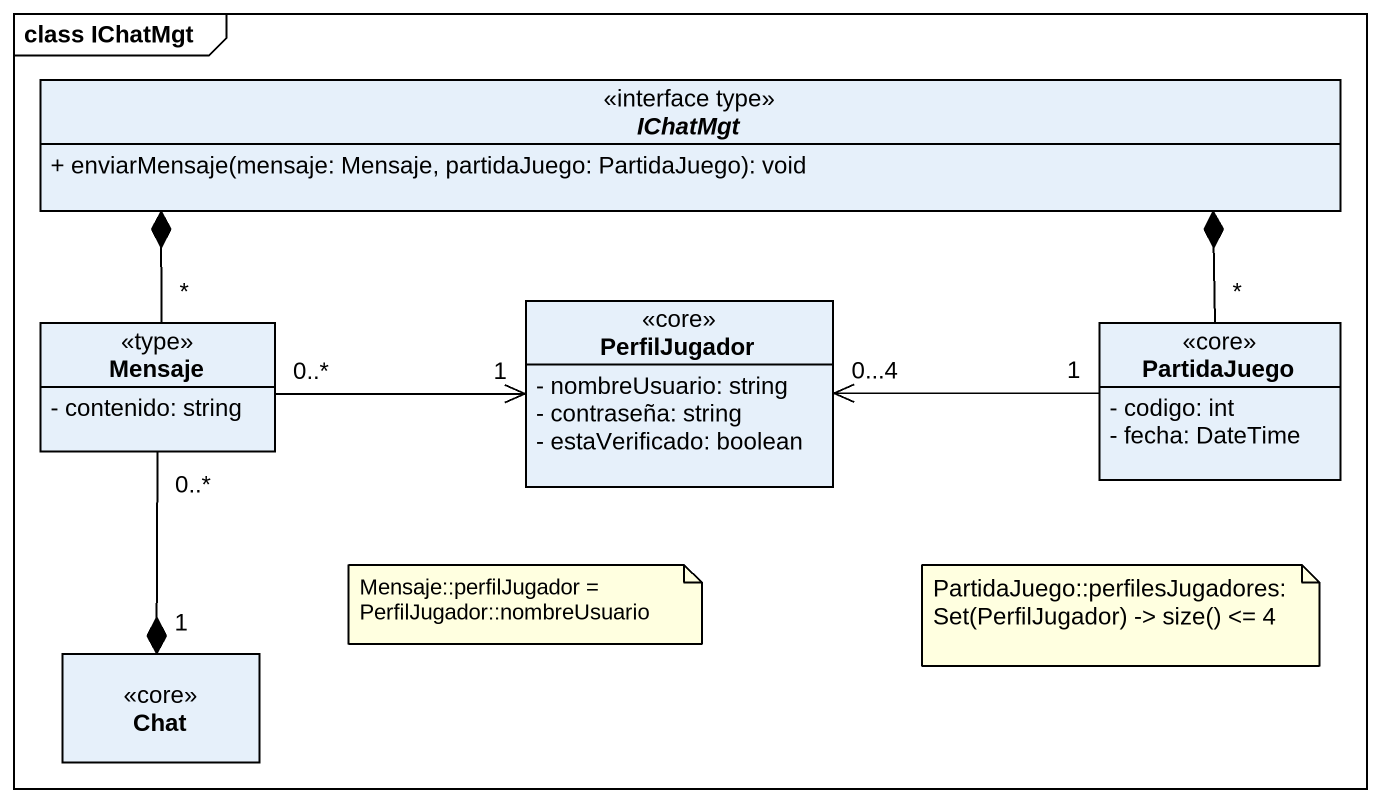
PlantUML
@startuml
mainframe class IChatMgt
hide circle
hide empty members
skinparam classAttributeIconSize 0
interface IChatMgt <<interface type>> {
  + enviarMensaje(mensaje: Mensaje, partidaJuego: PartidaJuego): void
}
class Mensaje <<type>> {
  - contenido: string
}
class PerfilJugador <<core>> {
  - nombreUsuario: string
  - contraseña: string
  - estaVerificado: boolean
}
class PartidaJuego <<core>> {
  - codigo: int
  - fecha: DateTime
}
class Chat <<core>>
Mensaje "*" -right-* IChatMgt
Mensaje "0..*" -right-> "1" PerfilJugador
PerfilJugador "0...4" <-right- "1" PartidaJuego
PartidaJuego "*" -left-* IChatMgt
Chat "1" *-up- "0..*" Mensaje
note as N1
  Mensaje::perfilJugador = PerfilJugador::nombreUsuario
end note
note as N2
  PartidaJuego::perfilesJugadores: Set(PerfilJugador) -> size() <= 4
end note
@enduml
